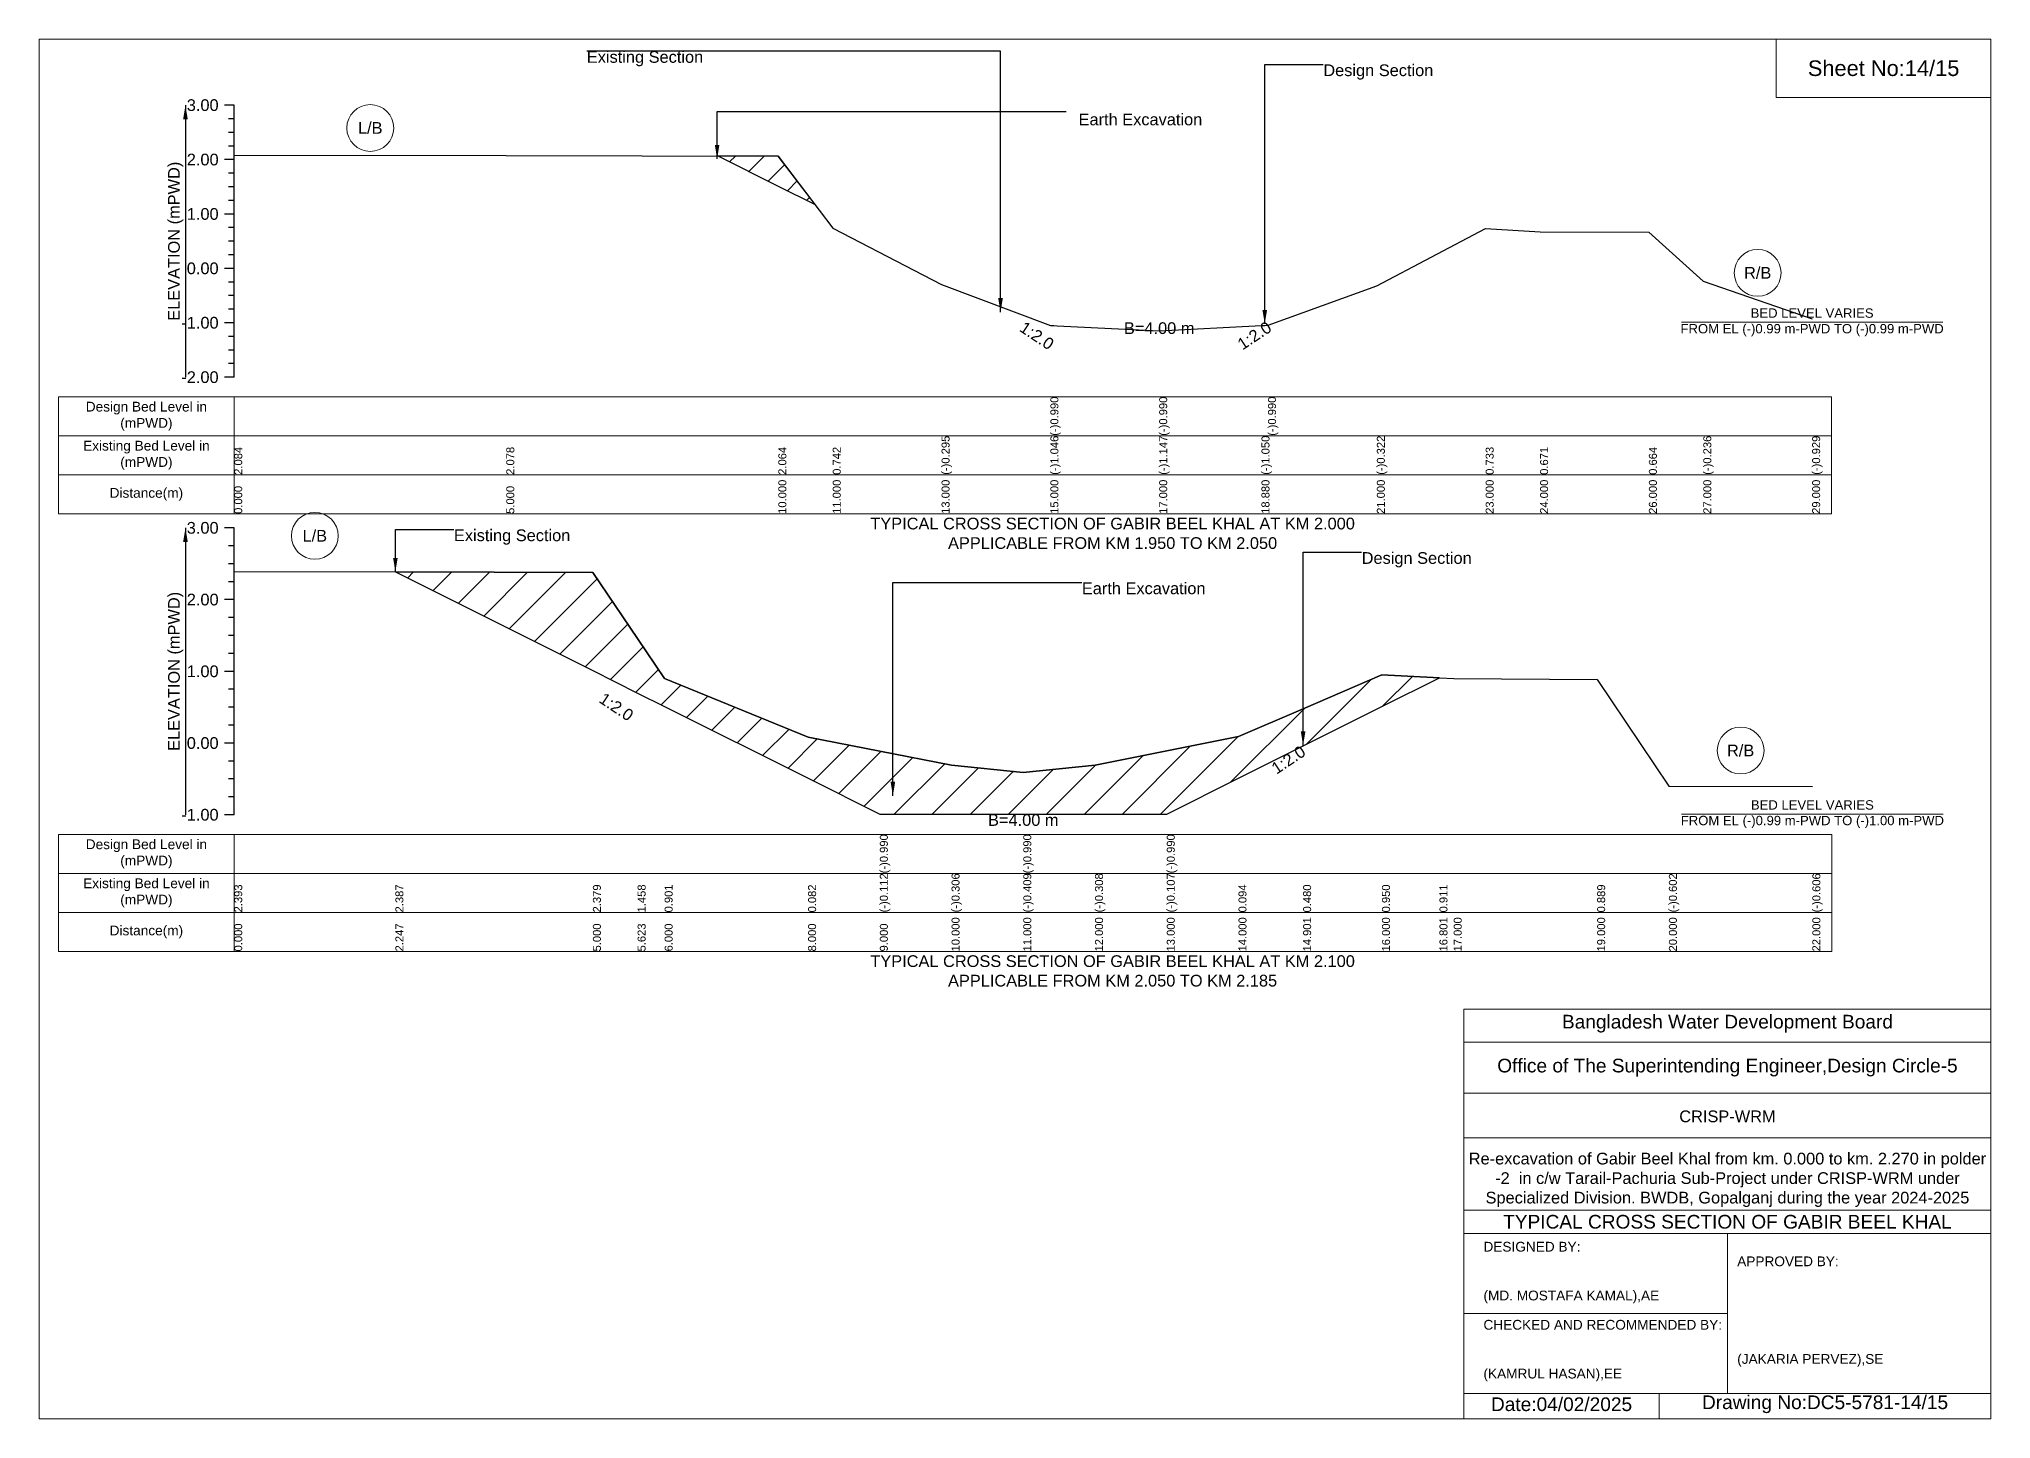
# Model space of a CAD drawing. Header units: inches. Extents: x 91000 to 258000, y -5656 to 6519.
# Drawn here: x 230000 to 238000, y -5656 to 0 of the extents above; entities that cross this region are included whole.
import ezdxf

# ---------------------------------------------------------------- set-up
doc = ezdxf.new("R2010")
doc.units = ezdxf.units.IN
doc.header["$LTSCALE"] = 7
doc.header["$MEASUREMENT"] = 0
for name, color, linetype, lineweight in [('Cross section Data Border', 7, 'Continuous', 9), ('Cross Section Labels', 7, 'Continuous', 9), ('Existing_Bed_Level for Xsection', 7, 'Continuous', 25)]:
    doc.layers.add(name, color=color, linetype=linetype, lineweight=lineweight)
doc.styles.get("Standard").update_dxf_attribs({"font": 'arial.ttf'})
doc.dimstyles.get("Standard").update_dxf_attribs({"dimtxt": 0.18, "dimasz": 0.18, "dimexe": 0.18, "dimexo": 0.0625, "dimgap": 0.09, "dimtad": 0, "dimtih": 1, "dimtoh": 1, "dimdec": 4, "dimzin": 0, "dimdsep": 46, "dimtxsty": 'Standard', "dimcen": 0.09, "dimadec": 0, "dimazin": 0, "dimtfac": 1, "dimtdec": 4, "dimtofl": 0, "dimtmove": 0, "dimatfit": 3, "dimfxl": 1, "dimtolj": 1, "dimtzin": 0, "dimarcsym": 0})

msp = doc.modelspace()

# ---------------------------------------------------------------- hatches: boundary and pattern name
at = {"layer": 'Existing_Bed_Level for Xsection'}
h = msp.add_hatch(dxfattribs=at)
h.set_pattern_fill('ANSI31', color=256, scale=669, style=0)
h.paths.add_polyline_path([(232781.5, -479.3), (233030, -603.5), (233180.3, -678.6), (233030, -479.9)])
h = msp.add_hatch(dxfattribs=at)
h.set_pattern_fill('ANSI31', color=256, scale=882, style=0)
h.paths.add_polyline_path([(231460.5, -2184.1), (232270, -2588.9), (232453.2, -2680.5), (232564, -2735.9), (233152, -3029.9), (233446, -3176.9), (233740, -3176.9), (234034, -3176.9), (234328, -3176.9), (234622, -3176.9), (234916, -3029.9), (235180.8, -2897.5), (235504, -2735.9), (235739.6, -2618.1), (235504, -2606.5), (235180.8, -2744.9), (234916, -2858.2), (234622, -2917.3), (234328, -2976.4), (234034, -3006.1), (233740, -2975.8), (233446, -2918.8), (233152, -2861.7), (232564, -2620.9), (232453.2, -2457.2), (232270, -2186.4)])

# ---------------------------------------------------------------- linework, layer by layer
at = {"layer": 'Cross section Data Border'}
for points in [[(230080, -1466.2), (237347, -1466.2), (237347, -1946.2), (230080, -1946.2)], [(230080, -3259.8), (237348, -3259.8), (237348, -3739.8), (230080, -3739.8)]]:
    msp.add_lwpolyline(points, close=True, dxfattribs=at)
for points in [[(230800, -1466.2), (230800, -1946.2)], [(230080, -1626.2), (237347, -1626.2)], [(230080, -1786.2), (237347, -1786.2)], [(230800, -3259.8), (230800, -3739.8)], [(230080, -3419.8), (237348, -3419.8)], [(230080, -3579.8), (237348, -3579.8)]]:
    msp.add_lwpolyline(points, dxfattribs=at)
at = {"layer": 'Cross Section Labels'}
for points in [[(230000, 0), (238000, 0), (238000, -5656), (230000, -5656)], [(237120, 0), (238000, 0), (238000, -240), (237120, -240)]]:
    msp.add_lwpolyline(points, close=True, dxfattribs=at)
for points in [[(236731.2, -1161), (237802.8, -1161)], [(236732.2, -3176.9), (237803.8, -3176.9)], [(235840, -5656), (235840, -3976), (238000, -3976)], [(235840, -4112), (238000, -4112)], [(235840, -4320), (238000, -4320)], [(235840, -4504), (238000, -4504)], [(235840, -4800), (238000, -4800)], [(235840, -4896), (238000, -4896)], [(236920, -4896), (236920, -5552)], [(235840, -5224), (236920, -5224)], [(235840, -5552), (238000, -5552)], [(236640, -5552), (236640, -5656)]]:
    msp.add_lwpolyline(points, dxfattribs=at)
for centre in [(231357.5, -364.7), (237044, -958.6), (231130.2, -2036.2), (236974, -2916.4)]:
    msp.add_circle(centre, 96, dxfattribs=at)
at = {"layer": 'Existing_Bed_Level for Xsection'}
for points in [[(230800, -271.2), (230760, -271.2)], [(230800, -1386.2), (230800, -1163.2), (230800, -940.2), (230800, -717.2), (230800, -494.2), (230800, -271.2)], [(230800, -327), (230776, -327)], [(230800, -382.7), (230776, -382.7)], [(230800, -438.5), (230776, -438.5)], [(230800, -475.5), (231915, -476.8), (233030, -479.9), (233253, -774.8), (233699, -1006), (234145, -1173.5), (234145, -1173.5), (234158.9, -1174.2), (234172.8, -1174.9), (234591, -1196), (234591, -1196), (235010.2, -1174.4), (235023.6, -1173.7), (235037, -1173), (235037, -1173), (235483, -1012), (235929, -776.8), (236152, -790.6), (236598, -792.1), (236821, -992.8), (237267, -1147.4)], [(230800, -494.2), (230760, -494.2)], [(230800, -550), (230776, -550)], [(230800, -605.7), (230776, -605.7)], [(230800, -717.2), (230760, -717.2)], [(230800, -661.5), (230776, -661.5)], [(230800, -773), (230776, -773)], [(230800, -828.7), (230776, -828.7)], [(230800, -940.2), (230760, -940.2)], [(230800, -884.5), (230776, -884.5)], [(230800, -996), (230776, -996)], [(230800, -1051.7), (230776, -1051.7)], [(230800, -1107.5), (230776, -1107.5)], [(230800, -1163.2), (230760, -1163.2)], [(230800, -1219), (230776, -1219)], [(230800, -1274.7), (230776, -1274.7)], [(230800, -1330.5), (230776, -1330.5)], [(230800, -1386.2), (230760, -1386.2)], [(230800, -2003.8), (230760, -2003.8)], [(230800, -2077.3), (230776, -2077.3)], [(230800, -3179.8), (230800, -2885.8), (230800, -2591.8), (230800, -2297.8), (230800, -2003.8)], [(230800, -2150.8), (230776, -2150.8)], [(230800, -2224.3), (230776, -2224.3)], [(230800, -2182.3), (231460.5, -2184.1), (232270, -2186.4), (232453.2, -2457.2), (232564, -2620.9), (233152, -2861.7), (233446, -2918.8), (233446, -2918.8), (233740, -2975.8), (234034, -3006.1), (234034, -3006.1), (234328, -2976.4), (234622, -2917.3), (234622, -2917.3), (234916, -2858.2), (235180.8, -2744.9), (235504, -2606.5), (235739.6, -2618.1), (235798, -2620.9), (236386, -2624.5), (236680, -3062.8), (237268, -3064)], [(230800, -2297.8), (230760, -2297.8)], [(230800, -2371.3), (230776, -2371.3)], [(230800, -2444.8), (230776, -2444.8)], [(230800, -2518.3), (230776, -2518.3)], [(230800, -2591.8), (230760, -2591.8)], [(230800, -2665.3), (230776, -2665.3)], [(230800, -2738.8), (230776, -2738.8)], [(230800, -2812.3), (230776, -2812.3)], [(230800, -2885.8), (230760, -2885.8)], [(230800, -2959.3), (230776, -2959.3)], [(230800, -3032.8), (230776, -3032.8)], [(230800, -3106.3), (230776, -3106.3)], [(230800, -3179.8), (230760, -3179.8)]]:
    msp.add_lwpolyline(points, dxfattribs=at)
for points in [[(232781.5, -479.3), (233030, -603.5), (233180.3, -678.6), (233030, -479.9)], [(231460.5, -2184.1), (231460.5, -2184.1), (232270, -2588.9), (232453.2, -2680.5), (232564, -2735.9), (233152, -3029.9), (233446, -3176.9), (233446, -3176.9), (233740, -3176.9), (234034, -3176.9), (234034, -3176.9), (234328, -3176.9), (234622, -3176.9), (234622, -3176.9), (234916, -3029.9), (235180.8, -2897.5), (235504, -2735.9), (235739.6, -2618.1), (235504, -2606.5), (235180.8, -2744.9), (234916, -2858.2), (234622, -2917.3), (234622, -2917.3), (234328, -2976.4), (234034, -3006.1), (234034, -3006.1), (233740, -2975.8), (233446, -2918.8), (233446, -2918.8), (233152, -2861.7), (232564, -2620.9), (232453.2, -2457.2), (232270, -2186.4), (231460.5, -2184.1)]]:
    msp.add_lwpolyline(points, close=True, dxfattribs=at)

# ---------------------------------------------------------------- texts
at = {"layer": 'Cross section Data Border', "char_height": 40, "width": 640, "attachment_point": 5}
for s, insert in [('Design Bed Level in (mPWD)', (230440, -1546.2)), ('Existing Bed Level in (mPWD)', (230440, -1706.2)), ('Distance(m)', (230440, -1866.2)), ('Design Bed Level in (mPWD)', (230440, -3339.8)), ('Existing Bed Level in (mPWD)', (230440, -3499.8)), ('Distance(m)', (230440, -3659.8))]:
    msp.add_mtext(s, dxfattribs=dict(at, insert=insert))
at = {"layer": 'Cross Section Labels'}
for s, insert, char_height, attachment_point in [('Existing Section', (232245.1, -49.4), 48, 1), ('Design Section', (235263.6, -104), 48, 1), ('Sheet No:14/15', (237560, -120), 64, 5), ('Earth Excavation', (234260.7, -305.5), 48, 1), ('L/B', (231357.5, -364.7), 48, 5), ('R/B', (237044, -958.6), 48, 5), ('BED LEVEL VARIES ^JFROM EL (-)0.99 m-PWD TO (-)0.99 m-PWD', (237267, -1161), 38.4, 5), ('B=4.00 m', (234591, -1161), 48, 2), ('TYPICAL CROSS SECTION OF GABIR BEEL KHAL AT KM 2.000^JAPPLICABLE FROM KM 1.950 TO KM 2.050', (234400, -2026.2), 48, 5), ('L/B', (231130.2, -2036.2), 48, 5), ('Existing Section', (231700.5, -2010.1), 48, 1), ('Design Section', (235420.8, -2103.1), 48, 1), ('Earth Excavation', (234274, -2227.4), 48, 1), ('R/B', (236974, -2916.4), 48, 5), ('BED LEVEL VARIES ^JFROM EL (-)0.99 m-PWD TO (-)1.00 m-PWD', (237268, -3176.9), 38.4, 5), ('B=4.00 m', (234034, -3176.9), 48, 2), ('TYPICAL CROSS SECTION OF GABIR BEEL KHAL AT KM 2.100^JAPPLICABLE FROM KM 2.050 TO KM 2.185', (234400, -3819.8), 48, 5), ('Bangladesh Water Development Board', (236920, -4036), 56, 5), ('Office of The Superintending Engineer,Design Circle-5', (236920, -4216), 56, 5)]:
    msp.add_mtext(s, dxfattribs=dict(at, insert=insert, char_height=char_height, attachment_point=attachment_point))
at = {"layer": 'Cross Section Labels', "char_height": 48, "attachment_point": 2}
for insert, rotation in [((234103.1, -1195.8), 326.30993), ((234967.8, -1195.6), 33.69007), ((232379.7, -2717.3), 326.30993), ((235107.3, -2934.2), 33.69007)]:
    msp.add_mtext('1:2.0', dxfattribs=dict(at, insert=insert, rotation=rotation))
at = {"layer": 'Cross Section Labels'}
for s, insert, char_height, width, attachment_point in [('CRISP-WRM', (236920, -4416), 48, 2240, 5), ('Re-excavation of Gabir Beel Khal from km. 0.000 to km. 2.270 in polder -2  in c/w Tarail-Pachuria Sub-Project under CRISP-WRM under Specialized Division. BWDB, Gopalganj during the year 2024-2025', (236920, -4676), 48, 2160, 5), ('TYPICAL CROSS SECTION OF GABIR BEEL KHAL', (236920, -4848), 56, 2240, 5), ('DESIGNED BY:^J^J^J(MD. MOSTAFA KAMAL),AE', (235920, -5056), 40, 1120, 4), ('APPROVED BY:^J^J^J^J^J^J(JAKARIA PERVEZ),SE', (236960, -5216), 40, 1120, 4), ('CHECKED AND RECOMMENDED BY:^J^J^J(KAMRUL HASAN),EE', (235920, -5376), 40, 1120, 4), ('Date:04/02/2025', (236240, -5596), 56, 1120, 5), ('Drawing No:DC5-5781-14/15', (237320, -5596), 56, 1760, 5)]:
    msp.add_mtext(s, dxfattribs=dict(at, insert=insert, char_height=char_height, width=width, attachment_point=attachment_point))
at = {"layer": 'Existing_Bed_Level for Xsection', "char_height": 48, "attachment_point": 6}
for s, insert in [('3.00', (230736, -271.2)), ('2.00', (230736, -494.2)), ('1.00', (230736, -717.2)), ('0.00', (230736, -940.2)), ('-1.00', (230736, -1163.2)), ('-2.00', (230736, -1386.2)), ('3.00', (230736, -2003.8)), ('2.00', (230736, -2297.8)), ('1.00', (230736, -2591.8)), ('0.00', (230736, -2885.8)), ('-1.00', (230736, -3179.8))]:
    msp.add_mtext(s, dxfattribs=dict(at, insert=insert))
at = {"layer": 'Existing_Bed_Level for Xsection', "rotation": 90}
for s, insert, char_height, attachment_point in [('ELEVATION (mPWD)', (230560, -828.7), 48, 5), ('(-)0.990', (234145, -1626.2), 32.8, 1), ('(-)0.990', (234591, -1626.2), 32.8, 1), ('(-)0.990', (235037, -1626.2), 32.8, 1), ('2.084', (230800, -1786.2), 32.8, 1), ('2.078', (231915, -1786.2), 32.8, 1), ('2.064', (233030, -1786.2), 32.8, 1), ('0.742', (233253, -1786.2), 32.8, 1), ('(-)0.295', (233699, -1786.2), 32.8, 1), ('(-)1.046', (234145, -1786.2), 32.8, 1), ('(-)1.147', (234591, -1786.2), 32.8, 1), ('(-)1.050', (235010.2, -1786.2), 32.8, 1), ('(-)0.322', (235483, -1786.2), 32.8, 1), ('0.733', (235929, -1786.2), 32.8, 1), ('0.671', (236152, -1786.2), 32.8, 1), ('0.664', (236598, -1786.2), 32.8, 1), ('(-)0.236', (236821, -1786.2), 32.8, 1), ('(-)0.929', (237267, -1786.2), 32.8, 1), ('0.000', (230800, -1946.2), 32.8, 1), ('5.000', (231915, -1946.2), 32.8, 1), ('10.000', (233030, -1946.2), 32.8, 1), ('11.000', (233253, -1946.2), 32.8, 1), ('13.000', (233699, -1946.2), 32.8, 1), ('15.000', (234145, -1946.2), 32.8, 1), ('17.000', (234591, -1946.2), 32.8, 1), ('18.880', (235010.2, -1946.2), 32.8, 1), ('21.000', (235483, -1946.2), 32.8, 1), ('23.000', (235929, -1946.2), 32.8, 1), ('24.000', (236152, -1946.2), 32.8, 1), ('26.000', (236598, -1946.2), 32.8, 1), ('27.000', (236821, -1946.2), 32.8, 1), ('29.000', (237267, -1946.2), 32.8, 1), ('ELEVATION (mPWD)', (230560, -2591.8), 48, 5), ('(-)0.990', (233446, -3419.8), 32.8, 1), ('(-)0.990', (234034, -3419.8), 32.8, 1), ('(-)0.990', (234622, -3419.8), 32.8, 1), ('(-)0.112', (233446, -3579.8), 32.8, 1), ('(-)0.306', (233740, -3579.8), 32.8, 1), ('(-)0.409', (234034, -3579.8), 32.8, 1), ('(-)0.308', (234328, -3579.8), 32.8, 1), ('(-)0.107', (234622, -3579.8), 32.8, 1), ('(-)0.602', (236680, -3579.8), 32.8, 1), ('(-)0.606', (237268, -3579.8), 32.8, 1), ('2.393', (230800, -3579.8), 32.8, 1), ('2.387', (231460.5, -3579.8), 32.8, 1), ('2.379', (232270, -3579.8), 32.8, 1), ('1.458', (232453.2, -3579.8), 32.8, 1), ('0.901', (232564, -3579.8), 32.8, 1), ('0.082', (233152, -3579.8), 32.8, 1), ('0.094', (234916, -3579.8), 32.8, 1), ('0.480', (235180.8, -3579.8), 32.8, 1), ('0.950', (235504, -3579.8), 32.8, 1), ('0.911', (235739.6, -3579.8), 32.8, 1), ('0.889', (236386, -3579.8), 32.8, 1), ('0.000', (230800, -3739.8), 32.8, 1), ('2.247', (231460.5, -3739.8), 32.8, 1), ('5.000', (232270, -3739.8), 32.8, 1), ('5.623', (232453.2, -3739.8), 32.8, 1), ('6.000', (232564, -3739.8), 32.8, 1), ('8.000', (233152, -3739.8), 32.8, 1), ('9.000', (233446, -3739.8), 32.8, 1), ('10.000', (233740, -3739.8), 32.8, 1), ('11.000', (234034, -3739.8), 32.8, 1), ('12.000', (234328, -3739.8), 32.8, 1), ('13.000', (234622, -3739.8), 32.8, 1), ('14.000', (234916, -3739.8), 32.8, 1), ('14.901', (235180.8, -3739.8), 32.8, 1), ('16.000', (235504, -3739.8), 32.8, 1), ('16.801', (235739.6, -3739.8), 32.8, 1), ('17.000', (235798, -3739.8), 32.8, 1), ('19.000', (236386, -3739.8), 32.8, 1), ('20.000', (236680, -3739.8), 32.8, 1), ('22.000', (237268, -3739.8), 32.8, 1)]:
    msp.add_mtext(s, dxfattribs=dict(at, insert=insert, char_height=char_height, attachment_point=attachment_point))

# ---------------------------------------------------------------- leaders
at = {"layer": 'Cross Section Labels', "annotation_type": 0, "has_hookline": 1}
for points, hookline_direction, text_width in [([(233940.7, -1119.6), (233940.7, -49.4), (232245.2, -49.4)], 1, 467.2), ([(235023.6, -1167.7), (235023.6, -104), (235263.5, -104)], 0, 441.2), ([(232779.1, -491.4), (232779.1, -297.1), (234209.9, -297.1)], 0, 497), ([(231460.5, -2184.1), (231460.5, -2010.1), (231700.4, -2010.1)], 0, 467.2), ([(235180.8, -2895.8), (235180.8, -2103.1), (235420.7, -2103.1)], 0, 441.2), ([(233499.5, -3101.3), (233499.5, -2227.4), (234273.9, -2227.4)], 0, 497)]:
    msp.add_leader(points, dimstyle='Standard', override={"dimasz": 57.6}, dxfattribs=dict(at, hookline_direction=hookline_direction, text_width=text_width))
at = {"layer": 'Existing_Bed_Level for Xsection'}
for points in [[(230600, -271.2), (230600, -1386.2)], [(230600, -2003.8), (230600, -3179.8)]]:
    msp.add_leader(points, dimstyle='Standard', override={"dimasz": 57.6}, dxfattribs=at)

doc.saveas('drawing.dxf')
